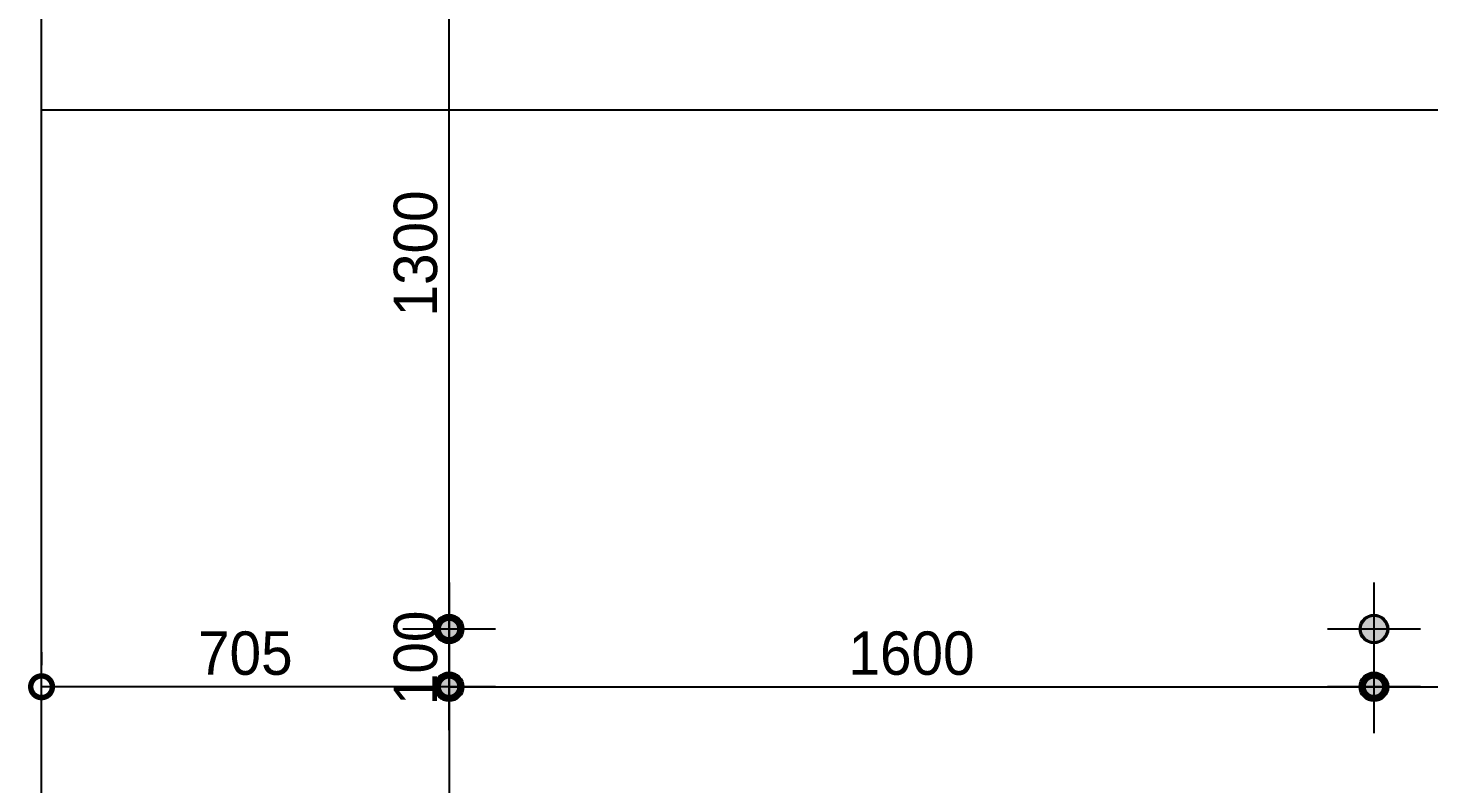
# Model space of a CAD drawing. Header units: inches. Extents: x -4181 to 116552, y 25636 to 44656.
# Drawn here: x 47934 to 50358, y 37659 to 38967 of the extents above; entities that cross this region are included whole.
import ezdxf

# ---------------------------------------------------------------- set-up
doc = ezdxf.new("R2010")
doc.units = ezdxf.units.IN
doc.header["$LTSCALE"] = 50
doc.header["$MEASUREMENT"] = 0
for name, color, linetype in [('02-wal', 2, 'Continuous'), ('07-dim wal', 5, 'Continuous'), ('6fur', 6, 'Continuous'), ('CEIL-LIGHT', 7, 'Continuous'), ('RC-LIGHT', 7, 'Continuous')]:
    doc.layers.add(name, color=color, linetype=linetype)
doc.styles.add('스타일1', font='HY울릉도M.TTF')
doc.dimstyles.new('30', dxfattribs={"dimscale": 30, "dimtxt": 2.5, "dimasz": 2.5, "dimexe": 1.25, "dimexo": 2, "dimtad": 1, "dimdec": 0, "dimtxsty": '스타일1', "dimblk": 'DOTSMALL', "dimcen": 2.5, "dimclrd": 1, "dimclre": 1, "dimclrt": 2, "dimadec": 0, "dimazin": 0, "dimtfac": 1, "dimtix": 1, "dimtmove": 0, "dimatfit": 3, "dimldrblk": 'DOTSMALL', "dimfxl": 1.25, "dimarcsym": 0})

# ---------------------------------------------------------------- blocks, each defined once
blk = doc.blocks.new('asfsd')
at = {"layer": '02-wal'}
for p, q in [((22825.6, 38992.4), (22825.6, 40417.4)), ((22825.6, 35287.4), (22825.6, 38992.4))]:
    blk.add_line(p, q, dxfattribs=at)
blk = doc.blocks.new('cjswjdeh')
at = {"layer": '6fur'}
blk.add_blockref('asfsd', (25131.8, -291.7), dxfattribs=at)
blk = doc.blocks.new('1')
at = {"linetype": 'Continuous'}
h = blk.add_hatch(color=4, dxfattribs=at)
h.dxf.hatch_style = 1
edge = h.paths.add_edge_path()
edge.add_arc((11539653.5, -14273503.8), 37.5, 0, 360)
at = {"color": 1, "linetype": 'Continuous'}
for p, q in [((11539653.5, -14273637.1), (11539653.5, -14273370.5)), ((11539520.2, -14273503.8), (11539786.8, -14273503.8))]:
    blk.add_line(p, q, dxfattribs=at)
at = {"color": 4, "linetype": 'Continuous'}
for radius in [41.5, 37.5]:
    blk.add_circle((11539653.5, -14273503.8), radius, dxfattribs=at)
blk = doc.blocks.new('_DOTSMALL')
at = {"color": 0, "linetype": 'ByBlock', "const_width": 0.5}
blk.add_lwpolyline([(-0.0625, 0, 1), (0.0625, 0, 1)], format="xyb", close=True, dxfattribs=at)
blk = doc.blocks.new('*D161')
at = {"layer": '07-dim wal', "color": 1, "lineweight": -2, "transparency": 16777216}
for p, q in [((48662.4, 37886.9), (48662.4, 37864.4)), ((50262.4, 37886.9), (50262.4, 37864.4)), ((48662.4, 37826.9), (50262.4, 37826.9))]:
    blk.add_line(p, q, dxfattribs=at)
at = {"layer": 'Defpoints', "color": 0, "transparency": 16777216}
for p in [(48662.4, 37826.9), (50262.4, 37826.9), (50262.4, 37826.9)]:
    blk.add_point(p, dxfattribs=at)
at = {"layer": '07-dim wal', "color": 1, "lineweight": -2, "transparency": 16777216, "xscale": 75, "yscale": 75, "zscale": 75, "rotation": 180}
blk.add_blockref('_DOTSMALL', (48662.4, 37826.9), dxfattribs=at)
at = {"layer": '07-dim wal', "color": 1, "lineweight": -2, "transparency": 16777216, "xscale": 75, "yscale": 75, "zscale": 75}
blk.add_blockref('_DOTSMALL', (50262.4, 37826.9), dxfattribs=at)
at = {"layer": '07-dim wal', "color": 2, "transparency": 16777216, "insert": (49462.4, 37884.6), "char_height": 75, "attachment_point": 5, "style": '스타일1'}
blk.add_mtext('1600', dxfattribs=at)
blk = doc.blocks.new('*D162')
at = {"layer": '07-dim wal', "color": 1, "lineweight": -2, "transparency": 16777216}
for p, q in [((48602.4, 37826.9), (48624.9, 37826.9)), ((48662.4, 37826.9), (48662.4, 36526.9)), ((48602.4, 36526.9), (48624.9, 36526.9))]:
    blk.add_line(p, q, dxfattribs=at)
at = {"layer": 'Defpoints', "color": 0, "transparency": 16777216}
for p in [(48662.4, 37826.9), (48662.4, 36526.9), (48662.4, 36526.9)]:
    blk.add_point(p, dxfattribs=at)
at = {"layer": '07-dim wal', "color": 1, "lineweight": -2, "transparency": 16777216, "xscale": 75, "yscale": 75, "zscale": 75}
for p, rotation in [((48662.4, 37826.9), 90), ((48662.4, 36526.9), 270)]:
    blk.add_blockref('_DOTSMALL', p, dxfattribs=dict(at, rotation=rotation))
at = {"layer": '07-dim wal', "color": 2, "transparency": 16777216, "insert": (48604.7, 37176.9), "char_height": 75, "attachment_point": 5, "rotation": 90, "style": '스타일1'}
blk.add_mtext('1300', dxfattribs=at)
blk = doc.blocks.new('*D163')
at = {"layer": '07-dim wal', "color": 1, "lineweight": -2, "transparency": 16777216}
for p, q in [((48662.4, 37751.9), (48662.4, 38001.9)), ((48602.4, 37926.9), (48624.9, 37926.9)), ((48602.4, 37826.9), (48624.9, 37826.9))]:
    blk.add_line(p, q, dxfattribs=at)
at = {"layer": 'Defpoints', "color": 0, "transparency": 16777216}
for p in [(48662.4, 37926.9), (48662.4, 37926.9), (48662.4, 37826.9)]:
    blk.add_point(p, dxfattribs=at)
at = {"layer": '07-dim wal', "color": 1, "lineweight": -2, "transparency": 16777216, "xscale": 75, "yscale": 75, "zscale": 75}
for p, rotation in [((48662.4, 37926.9), 270), ((48662.4, 37826.9), 90)]:
    blk.add_blockref('_DOTSMALL', p, dxfattribs=dict(at, rotation=rotation))
at = {"layer": '07-dim wal', "color": 2, "transparency": 16777216, "insert": (48604.7, 37876.9), "char_height": 75, "attachment_point": 5, "rotation": 90, "style": '스타일1'}
blk.add_mtext('100', dxfattribs=at)
blk = doc.blocks.new('*D164')
at = {"layer": '07-dim wal', "color": 1, "lineweight": -2, "transparency": 16777216}
for p, q in [((48602.4, 39226.9), (48624.9, 39226.9)), ((48662.4, 37926.9), (48662.4, 39226.9)), ((48602.4, 37926.9), (48624.9, 37926.9))]:
    blk.add_line(p, q, dxfattribs=at)
at = {"layer": 'Defpoints', "color": 0, "transparency": 16777216}
for p in [(48662.4, 39226.9), (48662.4, 39226.9), (48662.4, 37926.9)]:
    blk.add_point(p, dxfattribs=at)
at = {"layer": '07-dim wal', "color": 1, "lineweight": -2, "transparency": 16777216, "xscale": 75, "yscale": 75, "zscale": 75}
for p, rotation in [((48662.4, 39226.9), 90), ((48662.4, 37926.9), 270)]:
    blk.add_blockref('_DOTSMALL', p, dxfattribs=dict(at, rotation=rotation))
at = {"layer": '07-dim wal', "color": 2, "transparency": 16777216, "insert": (48604.7, 38576.9), "char_height": 75, "attachment_point": 5, "rotation": 90, "style": '스타일1'}
blk.add_mtext('1300', dxfattribs=at)
blk = doc.blocks.new('*D165')
at = {"layer": '07-dim wal', "color": 1, "lineweight": -2, "transparency": 16777216}
for p, q in [((50262.4, 37886.9), (50262.4, 37864.4)), ((50967.4, 37836.8), (50967.4, 37864.4)), ((50262.4, 37826.9), (50967.4, 37826.9))]:
    blk.add_line(p, q, dxfattribs=at)
at = {"layer": 'Defpoints', "color": 0, "transparency": 16777216}
for p in [(50262.4, 37826.9), (50967.4, 37826.9), (50967.4, 37776.8)]:
    blk.add_point(p, dxfattribs=at)
at = {"layer": '07-dim wal', "color": 1, "lineweight": -2, "transparency": 16777216, "xscale": 75, "yscale": 75, "zscale": 75, "rotation": 180}
blk.add_blockref('_DOTSMALL', (50262.4, 37826.9), dxfattribs=at)
at = {"layer": '07-dim wal', "color": 1, "lineweight": -2, "transparency": 16777216, "xscale": 75, "yscale": 75, "zscale": 75}
blk.add_blockref('_DOTSMALL', (50967.4, 37826.9), dxfattribs=at)
at = {"layer": '07-dim wal', "color": 2, "transparency": 16777216, "insert": (50614.9, 37884.6), "char_height": 75, "attachment_point": 5, "style": '스타일1'}
blk.add_mtext('705', dxfattribs=at)
blk = doc.blocks.new('*D166')
at = {"layer": '07-dim wal', "color": 1, "lineweight": -2, "transparency": 16777216}
for p, q in [((47957.4, 37886.9), (47957.4, 37864.4)), ((48662.4, 37886.9), (48662.4, 37864.4)), ((48662.4, 37826.9), (47957.4, 37826.9))]:
    blk.add_line(p, q, dxfattribs=at)
at = {"layer": 'Defpoints', "color": 0, "transparency": 16777216}
for p in [(47957.4, 37826.9), (47957.4, 37826.9), (48662.4, 37826.9)]:
    blk.add_point(p, dxfattribs=at)
at = {"layer": '07-dim wal', "color": 1, "lineweight": -2, "transparency": 16777216, "xscale": 75, "yscale": 75, "zscale": 75, "rotation": 180}
blk.add_blockref('_DOTSMALL', (47957.4, 37826.9), dxfattribs=at)
at = {"layer": '07-dim wal', "color": 1, "lineweight": -2, "transparency": 16777216, "xscale": 75, "yscale": 75, "zscale": 75}
blk.add_blockref('_DOTSMALL', (48662.4, 37826.9), dxfattribs=at)
at = {"layer": '07-dim wal', "color": 2, "transparency": 16777216, "insert": (48309.9, 37884.6), "char_height": 75, "attachment_point": 5, "style": '스타일1'}
blk.add_mtext('705', dxfattribs=at)

msp = doc.modelspace()

# ---------------------------------------------------------------- linework, layer by layer
at = {"layer": 'CEIL-LIGHT'}
msp.add_line((47957.4, 38825.7), (50967.4, 38825.7), dxfattribs=at)

# ---------------------------------------------------------------- block references
at = {"layer": '07-dim wal'}
msp.add_blockref('cjswjdeh', (0, 0), dxfattribs=at)
at = {"layer": 'RC-LIGHT', "xscale": 0.6024096385271789, "yscale": 0.6024096385271789, "zscale": 0.6024096385271789, "rotation": 180}
for p in [(7000260.9, -8560569.4), (7001860.9, -8560569.4), (7000260.9, -8560669.4), (7001860.9, -8560669.4)]:
    msp.add_blockref('1', p, dxfattribs=at)

# ---------------------------------------------------------------- dimensions: what is measured, and where the dimension line sits
at = {"layer": '07-dim wal'}
for base, p1, p2, picture, middle in [((48662.4, 39226.9), (48662.4, 37926.9), (48662.4, 39226.9), '*D164', (48604.7, 38576.9)), ((48662.4, 37926.9), (48662.4, 37826.9), (48662.4, 37926.9), '*D163', (48604.7, 37876.9)), ((48662.4, 36526.9), (48662.4, 37826.9), (48662.4, 36526.9), '*D162', (48604.7, 37176.9))]:
    dim = msp.add_linear_dim(base=base, p1=p1, p2=p2, angle=90, dimstyle='30', dxfattribs=at)
    dim.commit()
    dim.dimension.update_dxf_attribs({"geometry": picture, "text_midpoint": middle})
for base, p1, p2, picture, middle in [((47957.4, 37826.9), (48662.4, 37826.9), (47957.4, 37826.9), '*D166', (48309.9, 37884.6)), ((50262.4, 37826.9), (48662.4, 37826.9), (50262.4, 37826.9), '*D161', (49462.4, 37884.6)), ((50967.4, 37826.9), (50262.4, 37826.9), (50967.4, 37776.8), '*D165', (50614.9, 37884.6))]:
    dim = msp.add_linear_dim(base=base, p1=p1, p2=p2, dimstyle='30', dxfattribs=at)
    dim.commit()
    dim.dimension.update_dxf_attribs({"geometry": picture, "text_midpoint": middle})

doc.saveas('drawing.dxf')
